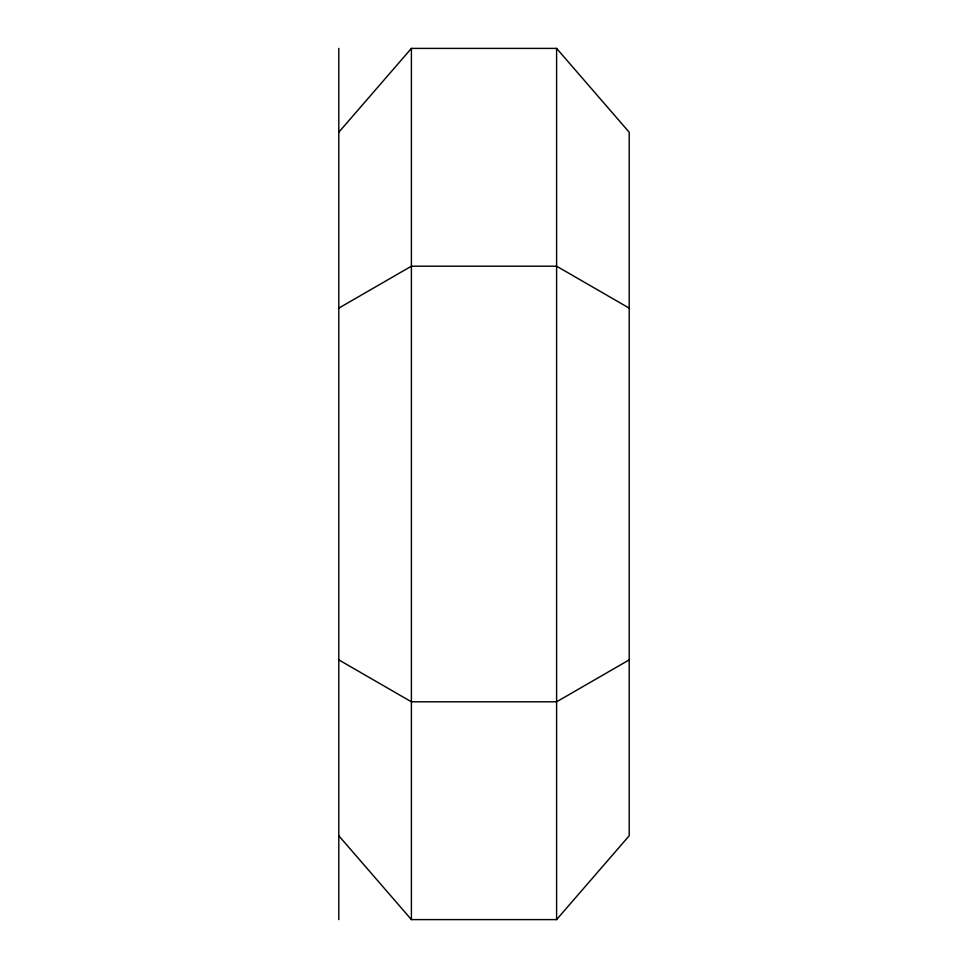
<?xml version="1.0" encoding="UTF-8"?>
<svg xmlns="http://www.w3.org/2000/svg" width="968" height="968" viewBox="0 0 968 968"><rect width="100%" height="100%" fill="white"/><g stroke="black" fill="none" stroke-linecap="round" stroke-linejoin="round"><path stroke-width="1.45" d="M338.8 132.229L411.4 48.4L556.6 48.4L629.2 132.229L629.2 835.771L556.6 919.6L411.4 919.6L338.8 835.771M338.8 308.114L411.4 266.2L556.6 266.2L629.2 308.114M629.2 659.886L556.6 701.8L411.4 701.8L338.8 659.886M556.6 48.4L556.6 919.6M411.4 48.4L411.4 919.6M338.8 48.4L338.8 919.6"/></g></svg>
